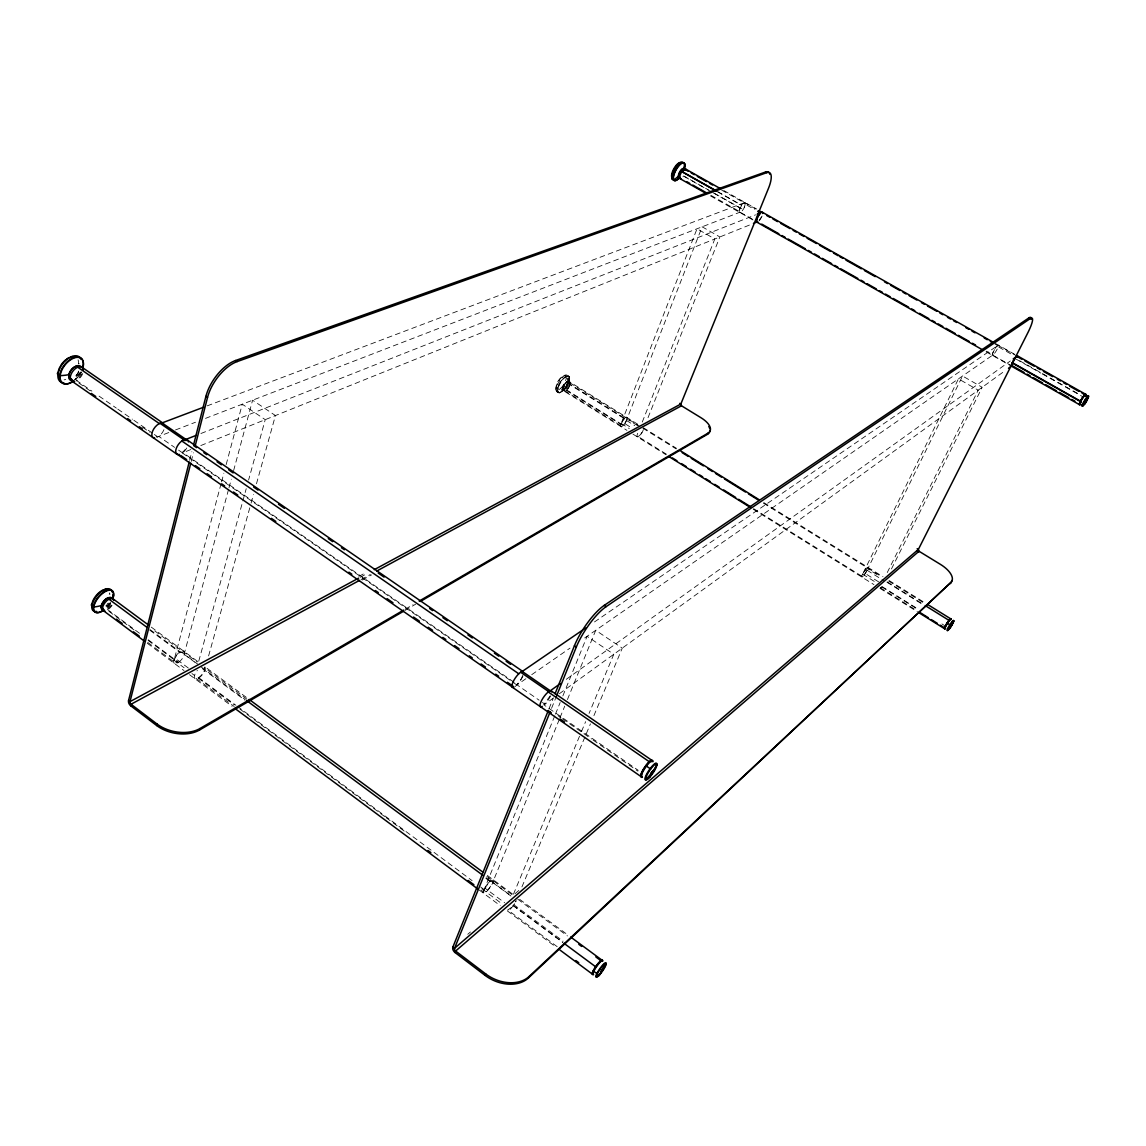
<?xml version="1.0" encoding="UTF-8"?>
<svg xmlns="http://www.w3.org/2000/svg" width="1146" height="1146" viewBox="0 0 1146 1146"><rect width="100%" height="100%" fill="white"/><g stroke="black" fill="none" stroke-linecap="round" stroke-linejoin="round"><path stroke-width="0.75" stroke-dasharray="5 3.75" d="M569.462 378.581L569.061 376.647M569.347 377.249L568.459 382.076M637.763 424.264L568.86 381.374C564.935 380.859 559.807 388.938 564.29 391.23L626.948 430.366M568.803 381.804L569.318 379.369L566.181 378.61M189.649 460.32L191.855 451.682M191.224 461.423L193.43 452.785M221.106 483.583L174.65 657.89L188.474 668.147M221.565 481.864L223.857 473.226M226.163 464.603L242.264 404.194L265.227 419.651L248.596 480.045M228.527 489.514L184.563 652.647L197.184 661.987M228.985 487.795L231.306 479.214M233.612 470.619L252.593 400.212L275.441 415.54L256.346 484.228M198.745 661.228L246.232 488.669M208.601 655.927L250.616 504.827M251.089 503.108L253.481 494.528M569.261 379.999L567.342 384.526M562.113 391.531L566.095 387.319L568.76 381.947M568.645 382.32L568.932 381.389M557.844 387.735L558.245 386.56M568.846 380.916L568.66 381.503A35.655 24.94 8.4 0 1 567.528 383.91M642.276 422.057L714.803 238.984L697.026 228.77L621.834 421.771L632.807 428.604M648.034 417.66L719.86 236.95L702.14 226.793L626.977 419.049L637.921 425.854M549.034 708.701L553.031 698.774M551.555 708.328L555.566 698.401M554.779 715.792L484.787 888.021L504.655 902.762M555.452 714.13L560.165 702.541M562.858 695.923L587.096 636.302L613.798 654.28L589.058 713.442M559.348 719.33L493.339 880.887L513.107 895.499M560.022 717.683L564.734 706.151M567.428 699.561L595.719 630.314L622.278 648.135L593.213 717.296M513.451 894.224L580.807 733.168M581.495 731.52L585.62 721.651M521.931 886.904L590.434 723.885M567.7 384.598L568.187 383.495M558.761 385.343L559.363 384.096M567.943 383.294L565.895 386.961M550.195 695.78L543.705 704.733L638.25 770.327M887.248 572.556L978.211 390.184L958.457 378.853L863.468 572.413L878.624 581.853M891.459 568.96L982.208 387.291L962.54 376.017L867.751 568.846L879.827 576.352M81.867 373.954L78.816 378.323L76.094 380.171L91.895 391.144M80.449 373.08L79.862 374.04M81.137 371.834L74.619 380.014A15.643 8.967 -52.4 0 0 80.994 372.106M761.417 216.952L759.096 220.447M560.136 392.562L566.654 385.758M560.065 382.85L560.824 381.632M714.603 193.416L742.952 209.417A4.942 1.633 -60.8 0 0 745.015 203.515A4.942 1.633 -60.8 0 0 741.62 205.392L739.671 209.489L739.972 211.766L711.05 195.407M111.678 605.102L107.395 609.443A6.675 3.194 -50.5 0 1 106.249 609.973M110.274 603.083L105.948 608.168A13.809 6.647 -50.5 0 0 110.489 602.753M682.987 176.785L683.646 175.94L708.472 189.95M562.657 388.079L563.861 389.425M556.054 387.248L555.738 389.626L556.87 391.717M511.617 907.346L507.75 909.938L557.429 946.854M480.69 887.004L486.405 891.259A7.263 1.805 -54.3 0 0 492.336 882.893A7.263 1.805 -54.3 0 0 490.144 881.575L486.248 886.159L483.913 892.204L481.048 890.07M624.441 418.677L621.877 422.172L621.146 425.911L564.462 390.514L566.568 389.941A4.713 1.719 -58.2 0 0 569.934 384.197A4.713 1.719 -58.2 0 0 567.642 383.323L624.441 418.677A4.77 1.576 -58.1 0 1 626.576 419.45A4.77 1.576 -58.1 0 1 623.152 425.252L566.568 389.941M76.324 378.782L75.507 379.541A15.371 8.81 -52.4 0 0 81.08 372.464M467.74 934.291L470.447 931.97M515.027 893.722L519.081 890.256M553.604 697.9L544.909 704.188L540.239 700.951M559.391 693.702L1005.586 370.344M566.253 679.334L1010.285 361.004M525.871 678.747L517.032 684.864L539.078 700.149M531.744 674.665L570.006 648.135M584.718 637.935L992.336 355.36M594.488 621.934L996.963 346.063L1013.522 355.403M568.33 383.208L570.336 383.867M405.283 609.156L413.004 604.658M404.853 610.489L415.654 604.2M361.047 579.547L370.416 574.461M362.165 580.048L371.548 574.948M358.87 576.381L365.101 573.029M360.173 577.298L366.405 573.917M148.221 639.755L178.217 662.03A6.776 2.951 -51.4 0 1 174.321 660.225A6.776 2.951 -51.4 0 1 179.951 652.504L183.475 652.131L152.232 629.054M560.852 392.347L559.205 392.791M190.838 449.547L182.543 452.885L178.561 450.12M200.794 445.55L750.157 224.774M200.922 433.503L755.558 214.846M168.791 432.543L158.778 436.397L174.593 447.37M175.467 429.965L195.493 422.244M205.506 418.376L739.557 212.368M207.139 405.885L743.253 203.129L754.77 209.618M246.992 699.261L204.174 667.43A6.804 2.879 -51.6 0 1 203.444 672.33A6.804 2.879 -51.6 0 1 198.587 677.558L195.407 677.83L234.199 706.495M559.878 392.749L557.085 391.875M558.446 392.72L557.386 390.729M568.975 376.447C562.385 375.329 557.558 385.572 557.486 391.474M723.799 190.537L756.618 209.002M995.315 343.399L1014.554 354.243M744.255 202.484L755.773 208.973M997.808 345.275L1016.917 356.048M721.722 190.164L744.599 203.057M994.929 344.044L997.994 345.763A5.2 0.96 -59.3 0 0 994.499 349.759A5.2 0.96 -59.3 0 0 992.68 354.716L986.462 351.192M1019.696 360.775L1041.127 372.851M1042.659 373.711L1079.747 394.625M1016.359 359.3L1040.855 373.095M1042.387 373.968L1082.598 396.645M717.554 191.583L741.534 205.105M717.654 191.869L741.62 205.392M711.666 191.984L683.761 176.226A5.587 2.034 -61.1 0 1 683.059 177.143M713.227 192.872L743.038 209.704M740.316 212.325L756.102 221.25M992.88 355.188L1010.557 365.187M710.491 195.909L756.704 222.066M986.076 351.822L1011.331 366.118M568.473 375.988C561.769 370.373 549.722 391.76 560.566 388.58A35.512 24.754 8.6 0 0 563.474 387.377M643.221 427.63L676.512 448.33M763.78 502.593L882.993 576.725M889.067 580.492L925.123 602.925M569.734 382.75L639.282 425.997M642.849 428.203L676.14 448.903M763.394 503.18L882.205 577.097M888.723 581.137L923.275 602.638M567.714 382.836L624.541 418.204M887.162 581.867L923.805 604.673M887.004 582.297L922.158 604.186M626.547 420.51L634.741 425.624M867.121 570.278L883.724 580.621M621.046 423.433L629.269 428.561M862.566 574.103L874.67 581.652M881.919 586.494L918.347 609.228M941.926 623.925L946.338 626.69M881.761 586.924L918.175 609.643M566.496 390.414L623.066 425.71M666.385 454.174L637.649 436.239A4.785 1.533 -58.1 0 0 640.17 434.878A4.785 1.533 -58.1 0 0 642.777 430.509M753.61 508.638L862.15 576.409A5.014 0.931 -57.9 0 0 865.502 572.885A5.014 0.931 -57.9 0 0 867.551 567.972L863.611 572.441L862.15 576.409M880.271 587.726L916.299 610.216M632.936 434.105L666.012 454.747M753.223 509.225L873.925 584.603M879.942 588.371L917.459 611.792M514.081 682.285L182.343 452.255A7.75 3.925 -53.4 0 0 186.612 447.112M182.386 452.999L511.044 680.939M512.506 681.956L516.889 685.007M99.072 396.129L116.319 408.091M117.78 409.108L132.42 419.264M133.881 420.281L152.919 433.489M154.381 434.492L157.317 436.526A7.707 4.011 -53.2 0 1 156.014 437.013M78.859 383.036L90.348 391.001M142.548 427.229L149.854 432.314M558.002 715.706L560.924 717.74M562.371 718.757L591.565 739.012M593.026 740.015L637.907 771.172M486.849 876.404L492.622 880.658M151.272 627.106L198.416 662.044M246.275 697.312L204.518 666.456A7.778 3.295 -51.6 0 1 202.427 674.607A7.778 3.295 -51.6 0 1 194.92 678.704A7.778 3.295 -51.6 0 1 197.37 670.353M487.337 875.429L512.663 894.138M519.611 899.295L567.886 934.964M517.763 899.223L567.442 935.938M180.624 651.487L197.914 664.279M490.588 880.715L510.443 895.398M184.348 654.481L194.662 662.116M201.18 666.972L245.215 699.533M486.105 877.693L490.416 880.873M492.823 882.621L511.259 896.258M149.94 629.526L180.065 651.816M202.427 668.72L245.029 700.235M485.832 878.38L490.144 881.575M149.825 630.214L179.951 652.504M513.723 904.624L563.144 941.153M513.193 905.555L562.758 942.298M512.95 905.469L562.543 942.241M107.395 609.443L142.519 635.514M198.587 677.558L235.918 705.277M237.351 706.337L472.109 880.644M133.982 629.942L107.294 610.13A7.621 3.653 -50.5 0 0 112.723 604.186M148.121 640.442L178.103 662.703M173.777 660.082L184.134 667.774M191.941 673.562L194.534 675.495M198.416 678.26L234.3 704.905M240.044 709.173L384.684 816.582M386.102 817.657L406.114 832.512M481.85 888.752L502.22 904.008M147.705 642.376L174.679 662.417M147.261 643.264L184.005 670.582M189.52 674.693L232.094 706.337M479.171 889.998L500.243 905.655M507.334 910.898L555.566 946.768M568.688 376.146A9.77 3.581 -58.2 0 1 563.044 390.457A9.77 3.581 -58.2 0 1 558.346 386.302A9.77 3.581 -58.2 0 1 568.688 376.146L569.175 376.776M550.481 696.123A9.598 2.722 -55.5 0 1 544.436 704.661M523.02 675.839A9.54 2.865 -55.4 0 1 514.74 686.769M516.173 900.971A8.337 1.963 -54.5 0 1 515.729 901.845M514.654 903.678A8.337 1.963 -54.5 0 1 514.038 904.609M513.379 905.541A8.337 1.963 -54.5 0 1 507.019 910.583M881.26 587.497A5.759 1.003 -57.8 0 1 880.916 587.841M81.266 372.364A8.638 4.928 -52.5 0 1 75.178 379.627M82.727 373.567A8.652 4.928 -52.5 0 1 75.98 381.045M79.446 372.708A7.564 4.326 -52.5 0 1 74.289 378.366M78.558 371.06A5.401 3.08 -52.5 0 1 73.043 377.177M78.071 359.815A13.451 7.736 -52.4 0 1 78.415 363.869A2.22 1.232 7.6 0 1 79.991 363.683M65.766 379.469A13.451 7.736 -52.4 0 1 64.119 379.813M78.745 371.906A15.614 8.967 -52.4 0 1 73.845 378.022M163.935 429.65A8.81 4.584 -53.2 0 1 157.174 437.385M762.047 216.093A5.673 1.819 -60.7 0 1 759.125 220.834M186.798 447.971A8.853 4.484 -53.4 0 1 182.013 453.257M643.35 429.578A5.472 1.748 -58.1 0 1 638.451 436.712A5.472 1.748 -58.1 0 1 638.107 432.429M522.605 675.639A8.351 2.507 -55.4 0 1 517.004 684.305M881.346 587.139A5.028 0.874 -57.8 0 1 880.859 587.569M110.646 604.515A7.621 3.653 -50.5 0 1 106.163 609.027M110.03 603.04A6.675 3.194 -50.5 0 1 105.804 607.724M108.999 602.911A4.77 2.292 -50.5 0 1 106.034 606.334M110.546 603.111A13.566 6.532 -50.5 0 1 106.019 608.426M109.371 592.897A11.861 5.73 -50.5 0 1 109.285 594.273A1.92 1.246 5.9 0 1 110.131 594.015M107.867 603.269A13.766 6.647 -50.5 0 1 107.251 604.057M106.621 604.83A13.766 6.647 -50.5 0 1 105.948 605.575M516.029 900.512A7.291 1.719 -54.5 0 1 515.442 901.787M742.193 210.807A5.658 1.862 -60.8 0 0 745.101 202.513A5.658 1.862 -60.8 0 0 739.557 208.916A5.658 1.862 -60.8 0 0 742.193 210.807M994.628 353.283A5.945 1.103 -59.3 0 0 998.367 345.132A5.945 1.103 -59.3 0 0 993.009 352.309A5.945 1.103 -59.3 0 0 994.628 353.283M486.678 891.459A8.294 2.063 -54.3 0 0 493.267 879.884A8.294 2.063 -54.3 0 0 484.83 887.935A8.294 2.063 -54.3 0 0 486.678 891.459M863.941 575.306A5.73 1.06 -57.9 0 0 867.937 567.37A5.73 1.06 -57.9 0 0 862.666 573.888A5.73 1.06 -57.9 0 0 863.941 575.306M178.876 662.159A7.75 3.381 -51.4 0 0 183.933 651.243A7.75 3.381 -51.4 0 0 174.393 658.406A7.75 3.381 -51.4 0 0 178.876 662.159M623.539 425.266A5.458 1.805 -58.1 0 0 626.747 417.373A5.458 1.805 -58.1 0 0 621.118 423.261A5.458 1.805 -58.1 0 0 623.539 425.266M565.365 388.594A4.713 1.719 -58.2 0 0 568.072 381.69A4.713 1.719 -58.2 0 0 563.073 386.632A4.713 1.719 -58.2 0 0 565.365 388.594M565.852 389.354A5.386 1.963 -58.2 0 0 568.975 381.46A5.386 1.963 -58.2 0 0 563.273 387.09A5.386 1.963 -58.2 0 0 565.852 389.354M566.969 389.969A5.386 1.963 -58.2 0 0 570.02 382.105A5.386 1.963 -58.2 0 0 564.305 387.821A5.386 1.963 -58.2 0 0 566.969 389.969M565.365 387.778A3.366 1.232 -58.2 0 0 567.356 382.836A3.366 1.232 -58.2 0 0 563.789 386.302A3.366 1.232 -58.2 0 0 565.365 387.778M563.374 390.414A9.598 3.51 -58.2 0 0 568.788 376.389A9.598 3.51 -58.2 0 0 558.618 386.546A9.598 3.51 -58.2 0 0 563.374 390.414M560.967 388.093A8.394 3.08 -58.2 0 0 565.651 375.845A8.394 3.08 -58.2 0 0 556.741 384.784A8.394 3.08 -58.2 0 0 560.967 388.093M561.855 389.712A9.741 3.581 -58.2 0 0 567.485 375.415A9.741 3.581 -58.2 0 0 557.157 385.543A9.741 3.581 -58.2 0 0 561.855 389.712"/><path stroke-width="1.5" d="M601.965 971.063L601.951 970.29M1082.01 393.135L1085.104 394.869L1084.818 396M652.06 772.905L652.131 771.716L652.217 772.691M1079.389 403.793L1082.512 405.512M593.399 971.12L597.353 973.842M651.902 773.092L652.189 771.659M1079.546 403.535L1080.721 400.699M601.894 971.149L602.309 969.86L601.593 971.479M951.424 625.358L950.922 626.461M403.306 611.391L199.49 730.031A30.398 19.525 11.8 0 1 156.673 725.533L130.658 705.75A3.997 2.579 60.9 0 1 128.553 700.564L189.205 462.053M193.602 444.777L205.908 396.373A32.819 16.631 -54.9 0 1 235.575 360.503L765.557 172A21.817 7.12 -61 0 1 769.854 174.307M190.795 463.156L129.985 701.653A2.006 1.289 60.9 0 0 131.045 704.246L157.074 724.043A30.412 19.525 11.8 0 0 199.905 728.555L403.736 610.059M195.192 445.866L207.526 397.476A32.833 16.617 -54.9 0 1 237.193 361.577L766.746 172.659A21.831 7.105 -60.9 0 1 768.493 188.288L680.853 404.022L681.483 405.784L700.965 417.717A20.198 9.168 22.3 0 1 707.942 433.202L707.469 434.305L420.281 601.492M130.658 705.75L131.045 704.246L359.486 580.392M951.581 625.344L950.679 626.69L951.395 625.401M156.673 725.533L157.074 724.043M199.49 730.031L199.905 728.555M651.845 773.149L652.432 771.387L651.702 773.306M1084.947 395.656L1085.104 394.869M602.266 969.917L601.392 971.665M555.036 693.803L574.404 645.8A35.54 10.085 -56.3 0 1 604.243 605.375L1028.779 317.972L1030.096 318.703A22.992 4.054 -59.4 0 1 1027.79 332.856L918.361 549.421L918.992 551.24L940.436 564.376A21.502 9.97 26.8 0 1 950.836 582.512L528.306 978.068A32.016 23.035 24.2 0 1 485.116 975.404L455.019 952.512A4.34 2.951 52.4 0 1 452.885 947.04L548.361 710.348M550.209 711.637L454.547 948.301A2.177 1.475 52.4 0 0 455.621 951.037L485.732 973.942A32.031 23.02 24.2 0 0 528.936 976.621L950.836 582.512M556.24 696.739L576.295 647.089A35.555 10.042 -56.3 0 1 606.148 606.635L1030.096 318.703M455.019 952.512L455.621 951.037L918.992 551.24L918.433 552.343M1085.606 402.088L1086.523 400.685L1085.763 402.103M945.235 626.518L944.82 628.022L940.307 625.2M485.116 975.404L485.732 973.942M651.659 773.349L652.747 771.143M528.306 978.068L528.936 976.621M945.292 626.447L944.891 627.994A7.406 7.291 8.1 0 0 944.619 628.653M1086.437 400.728L1086.079 401.458A24.868 11.073 33.2 0 1 1084.861 403.822M602.467 969.717L601.235 971.522M678.461 176.771L679.75 178.26M671.771 177.172C670.797 180.065 675.323 180.108 676.384 177.902A36.457 32.46 -25.6 0 0 679.249 175.667M945.794 625.43L948.315 621.433M945.665 625.644L948.157 621.605M1081.48 399.338L1082.612 397.547M651.3 773.564L652.905 771.143L651.215 773.335M1086.523 400.814L1085.677 401.931M111.95 598.441L113.569 595.848L112.709 594.989M951.467 625.63L950.679 626.604L951.524 625.487M602.696 969.688L601.249 971.479L602.581 970.075M1081.294 402.131L1080.735 402.862M1086.451 400.985L1085.735 401.802M82.025 367.494L83.243 365.359M602.638 969.917L601.378 971.178M651.229 773.264L652.805 771.673M947.627 630.501A24.166 23.837 -0.2 0 0 951.08 625.931L950.979 626.246M602.552 970.118L601.478 970.991M651.329 773.02L652.762 771.788M602.467 970.304L601.593 970.805M101.235 605.962L102.538 607.838M1008.494 368.238L1011.388 366.147L1079.217 404.524M560.451 683.503L550.295 690.78L522.261 671.441L585.649 627.994M1013.179 358.927L1016.087 356.85M68.832 375.043L70.307 376.991M419.178 601.077L707.942 433.202M652.633 772.032L651.544 772.59M376.705 571.052L681.483 405.784M358.612 578.128L129.985 701.653L128.553 700.564M374.269 569.677L680.853 404.022L679.779 403.363M1085.52 395.041L1087.196 395.728M753.466 223.441L756.79 222.109L982.967 350.06M951.137 625.96L950.951 626.045A24.166 23.837 -0.4 0 0 953.787 620.888M195.923 435.466L185.924 439.405L162.044 422.931L203.802 407.145M757.22 214.187L760.557 212.87L757.664 211.236M682.285 162.918L684.692 163.892L684.148 166.915A36.471 32.532 -26 0 1 683.403 169.379M651.673 772.375L652.418 772.39M646.015 765.815L650.67 769.052M947.212 623.138L950.177 624.985M765.557 172L766.746 172.659M685.666 169.064L720.748 188.818M762.319 212.211L993.783 342.539M1017.433 355.862L1085.405 394.138M685.953 169.479L683.89 169.078A4.885 1.776 -61.2 0 0 679.377 172.516A4.885 1.776 -61.2 0 0 679.879 177.071M758.652 210.592L761.546 212.225M685.107 169.536L688.159 171.255M691.21 172.974L694.261 174.693M697.312 176.412L706.466 181.569M709.517 183.288L712.568 185.007M766.645 215.448L769.754 217.21M772.862 218.958L777.532 221.593M780.641 223.341L789.981 228.598M793.089 230.346L796.198 232.108M799.321 233.856L803.976 236.491M807.099 238.239L816.425 243.496M819.548 245.244L830.435 251.389M833.543 253.137L838.213 255.773M839.76 256.632L842.84 258.38M845.92 260.113L861.334 268.794M864.428 270.528L875.215 276.616M884.468 281.816L887.548 283.563M890.628 285.297L899.882 290.511M902.976 292.244L906.056 293.978M909.136 295.711L916.843 300.066M921.441 302.644L924.507 304.378M927.558 306.097L936.755 311.268M939.806 313.001L942.872 314.72M947.47 317.313L950.535 319.032M953.587 320.751L956.652 322.484M965.834 327.656L968.9 329.375M971.966 331.108L975.031 332.827M984.213 337.998L987.279 339.732M990.33 341.451L993.396 343.184M1018.708 357.466L1021.788 359.214M1024.882 360.947L1034.136 366.176M1037.23 367.909L1040.324 369.642M1043.404 371.39L1052.673 376.604M1057.3 379.211L1060.394 380.959M1063.488 382.692L1066.568 384.44M1069.662 386.173L1078.916 391.388M681.942 171.499L716.049 190.737M716.15 191.024L682.056 171.8A4.885 1.776 -61.1 0 1 682.73 170.94M1012.176 362.981L1080.205 401.415M686.698 181.641L689.734 183.36M692.786 185.079L706.48 192.829M761.761 224.115L778.85 233.77M781.944 235.532L785.053 237.279M788.162 239.041L805.251 248.696M808.36 250.458L811.454 252.22M814.562 253.968L819.218 256.604M822.327 258.366L831.652 263.637M834.746 265.385L837.812 267.118M840.892 268.866L857.824 278.435M860.904 280.183L863.984 281.916M867.064 283.664L876.289 288.892M879.369 290.626L882.449 292.373M885.529 294.107L890.141 296.714M893.221 298.461L908.62 307.171M911.686 308.904L914.809 310.666M919.479 313.316L928.819 318.602M931.942 320.364L935.05 322.126M938.173 323.888L942.843 326.524M945.966 328.286L955.306 333.572M958.414 335.334L969.315 341.494M972.438 343.256L975.547 345.018M1011.674 365.416L1024.008 372.393M1027.088 374.14L1030.182 375.888M1033.262 377.621L1042.516 382.864M1045.596 384.598L1056.397 390.714M1059.477 392.448L1068.731 397.691M1071.811 399.424L1074.891 401.172M680.036 178.676L705.922 193.316M917.172 548.69L918.361 549.421L454.547 948.301L452.885 947.04M679.535 450.206L759.282 499.799M928.131 604.787L950.664 618.797M682.185 452.67L688.245 456.437M691.267 458.314L703.372 465.849M707.913 468.671L712.454 471.493M715.476 473.384L721.479 477.108M724.473 478.971L745.43 492.006M748.424 493.869L758.91 500.387M925.28 605.604L948.974 620.344M672.43 457.956L676.957 460.778M681.498 463.614L686.039 466.451M690.565 469.273L695.106 472.109M699.633 474.945L702.67 476.836M705.692 478.713L710.219 481.549M714.717 484.357L719.201 487.15M723.685 489.958L735.66 497.421M738.64 499.298L750.616 506.761M919.307 612.079L928.303 617.708M931.311 619.585L937.313 623.324M669.035 456.638L750.229 507.363M918.949 612.738L944.462 628.667M235.575 360.503L237.193 361.577M604.243 605.375L606.148 606.635M205.908 396.373L207.526 397.476M574.404 645.8L576.295 647.089M551.04 690.78L651.773 760.271M81.538 366.949L163.061 423.175M187.887 440.422L522.103 670.983M378.194 573.057L384.068 577.126M429.664 608.555L432.615 610.589M442.9 617.68L447.312 620.717M467.912 634.927L472.324 637.964M494.384 653.177L498.797 656.214M506.145 661.285L510.557 664.322M193.631 445.608L196.553 447.628M203.873 452.684L206.796 454.704M217.052 461.781L221.436 464.818M228.756 469.874L233.154 472.911M253.638 487.064L258.022 490.101M278.521 504.254L284.38 508.294M328.286 538.62L332.669 541.657M341.451 547.731L344.387 549.751M159.996 423.289L183.904 439.806M520.613 672.229L548.69 691.611M548.232 691.955L649.223 761.689M77.684 367.193L159.337 423.576M181.813 440.981L518.766 673.791M180.81 455.492L186.655 459.546M195.422 465.634L199.805 468.671M207.125 473.742L211.509 476.793M221.737 483.884L224.659 485.918M233.426 492.006L237.809 495.043M271.43 518.364L275.814 521.416M91.394 393.436L95.748 396.459M127.722 418.662L130.615 420.682M139.339 426.742L142.247 428.747M548.404 710.807L551.326 712.841M560.065 718.914L564.448 721.951M176.298 453.601L512.076 686.869M72.112 381.317L176.828 454.131M512.377 687.242L540.353 706.681M540.583 706.796L641.13 776.659M348.928 572.155L351.865 574.203M375.358 590.519L378.295 592.554M387.09 598.67L392.963 602.753M413.52 617.035L419.393 621.118M428.189 627.234L432.601 630.3M442.872 637.434L445.808 639.482M454.618 645.599L459.016 648.65M469.287 655.799L472.224 657.833M481.034 663.949L485.431 667.015M495.717 674.149L498.653 676.197M507.449 682.314L513.322 686.397M1086.164 401.515L1086.079 401.458A24.897 11.102 33.2 0 0 1086.394 398.564M112.938 598.771L148.436 625M249.155 699.432L483.053 872.264M570.722 937.07L601.965 960.147M578.802 944.333L581.638 946.438M595.834 956.924L600.089 960.076M246.634 700.578L483.225 875.558M108.899 599.172L147.06 627.406M563.99 943.301L595.619 966.751M116.477 619.169L122.149 623.381M133.509 631.833L139.196 636.044M575.879 960.563L578.73 962.683M103.255 610.56L144.41 641.158M234.944 708.457L477.739 888.938M559.835 949.934L592.468 974.186M427.988 850.447L430.867 852.595M468.141 880.429L473.885 884.712M652.26 772.619L652.031 771.86M680.151 178.031A5.587 2.034 -61.1 0 1 678.747 175.18A5.587 2.034 -61.1 0 1 682.558 168.92A5.587 2.034 -61.1 0 1 684.936 170.195M681.168 178.704A5.587 2.034 -61.1 0 1 681.197 172.674A5.587 2.034 -61.1 0 1 686.067 170.124M679.478 173.619A3.495 1.275 -61.2 0 1 680.151 172.158M680.724 171.27A3.495 1.275 -61.2 0 1 681.34 170.553M681.813 170.138A3.495 1.275 -61.2 0 1 682.214 169.894M679.564 177.63A9.942 3.624 -61.2 0 1 673.461 177.344A9.942 3.624 -61.2 0 1 680.796 163.993A9.942 3.624 -61.2 0 1 684.32 168.963M672.086 177.687A8.695 3.194 -61.2 0 1 673.619 169.121A8.695 3.194 -61.2 0 1 680.108 162.56M674.292 179.836A10.085 3.696 -61.2 0 1 674.464 169.121A10.085 3.696 -61.2 0 1 683.388 163.377M678.719 178.26A10.113 3.696 -61.2 0 1 673.103 177.53A10.113 3.696 -61.2 0 1 679.607 164.58A10.113 3.696 -61.2 0 1 684.721 166.299M684.635 166.843A10.113 3.696 -61.2 0 1 684.019 169.25M684.635 169.522A4.885 1.776 -61.1 0 1 685.637 170.31M683.403 170.238A4.885 1.776 -61.1 0 1 684.062 169.766M542.273 706.366A9.598 2.722 -55.5 0 1 543.118 697.914A9.598 2.722 -55.5 0 1 551.67 691.969M513.752 687.271A9.54 2.865 -55.4 0 1 514.139 679.85A9.54 2.865 -55.4 0 1 522.92 671.427M1011.717 366.09A5.974 1.031 -59.2 0 1 1014.081 359.572A5.974 1.031 -59.2 0 1 1017.404 357.18M1028.779 317.972A22.992 4.068 -59.4 0 1 1031.257 319.261M917.602 551.627A2.808 2.435 46.5 0 1 917.087 550.682M951.782 580.506A21.488 9.985 26.8 0 1 950.263 583.629M70.465 378.868A7.564 4.326 -52.5 0 1 70.15 378.696M69.376 377.951A7.564 4.326 -52.5 0 1 71.081 369.943A7.564 4.326 -52.5 0 1 78.386 366.161M72.857 380.486A8.638 4.928 -52.5 0 1 70.708 371.003A8.638 4.928 -52.5 0 1 81.438 367.336M74.562 381.503A8.652 4.928 -52.5 0 1 70.379 376.461A8.652 4.928 -52.5 0 1 77.169 367.436A8.652 4.928 -52.5 0 1 83.343 369.829M69.161 374.599A58.962 32.059 7.1 0 1 65.107 375.258L59.979 375.745L57.959 374.413A2.249 1.261 7.1 0 1 57.73 372.88M73.831 380.916A15.371 8.81 -52.4 0 1 60.093 377.22A15.371 8.81 -52.4 0 1 73.845 358.082A15.371 8.81 -52.4 0 1 82.741 368.525M59.162 377.951A13.451 7.736 -52.4 0 1 58.79 377.363M58.245 371.719A13.451 7.736 -52.4 0 1 60.022 366.806M60.566 365.818A13.451 7.736 -52.4 0 1 63.274 362.136M64.061 361.305A13.451 7.736 -52.4 0 1 65.709 359.815M66.554 359.156A13.451 7.736 -52.4 0 1 69.175 357.595M70.894 356.936A13.451 7.736 -52.4 0 1 72.527 356.607M63.832 382.778A15.614 8.967 -52.4 0 1 61.64 365.173A15.614 8.967 -52.4 0 1 80.435 358.139M80.793 358.727A15.614 8.967 -52.4 0 1 81.08 359.371M68.731 383.437A15.643 8.967 -52.4 0 1 59.979 373.711A15.643 8.967 -52.4 0 1 75.063 357.151A15.643 8.967 -52.4 0 1 82.627 368.195M73.029 381.231A15.643 8.967 -52.4 0 1 69.577 383.122M154.538 438.059A8.81 4.584 -53.2 0 1 153.707 429.019A8.81 4.584 -53.2 0 1 163.506 423.433M72.499 380.314A7.564 4.312 -52.5 0 1 71.238 378.624M757.105 221.479A4.956 1.59 -60.7 0 1 757.234 218.313A4.956 1.59 -60.7 0 1 759.984 213.829M757.893 221.88A5.673 1.819 -60.7 0 1 756.561 219.531A5.673 1.819 -60.7 0 1 760.242 213.156A5.673 1.819 -60.7 0 1 762.72 213.5M179.478 454.446A8.853 4.484 -53.4 0 1 178.289 444.591A8.853 4.484 -53.4 0 1 188.431 441.941M709.976 430.208A20.198 9.182 22.3 0 1 707.469 434.305M708.815 426.513A20.198 9.182 22.3 0 1 709.675 428.432M1015.585 357.71A5.214 0.902 -59.2 0 1 1017.19 356.965M1014.941 358.555A5.214 0.902 -59.2 0 0 1012.462 362.738L1080.477 401.157L1083.013 396.946A7.65 3.409 32.7 0 1 1083.214 396.76M1080.148 404.008A5.959 0.802 -58.8 0 1 1080.162 401.931A5.959 0.802 -58.8 0 1 1084.488 395.112L1083.643 396.086L1084.46 395.169A5.959 0.802 -58.8 0 1 1085.004 396.373M1084.56 403.55A6.203 0.831 -58.8 0 1 1082.741 403.836A6.203 0.831 -58.8 0 1 1088.313 395.671A6.203 0.831 -58.8 0 1 1084.789 403.206M1080.119 404.638A6.231 0.831 -58.8 0 1 1080.477 402.002A6.231 0.831 -58.8 0 1 1084.832 395.169A6.231 0.831 -58.8 0 1 1085.606 396.015M184.305 440.494A7.75 3.925 -53.4 0 1 186.311 440.551M944.691 628.624A5.83 0.788 -57.8 0 1 947.241 622.794A5.83 0.788 -57.8 0 1 950.65 619.47M944.992 628.567A5.744 0.774 -57.8 0 1 947.14 623.266A5.744 0.774 -57.8 0 1 950.793 619.442M950.406 619.37A7.42 7.291 6.8 0 1 950.793 618.998M948.2 629.77A5.974 0.788 -57.8 0 1 947.885 628.194A5.974 0.788 -57.8 0 1 952.441 621.232A5.974 0.788 -57.8 0 1 952.856 622.65M952.698 622.966A5.974 0.788 -57.8 0 1 951.753 624.699M951.538 625.057A5.974 0.788 -57.8 0 1 949.432 628.223M949.217 628.524A5.974 0.788 -57.8 0 1 948.387 629.555M945.679 628.524A6.002 0.802 -57.8 0 1 947.04 624.04A6.002 0.802 -57.8 0 1 951.223 619.47M110.575 598.284A6.675 3.194 -50.5 0 1 110.833 598.771M102.567 608.669A6.675 3.194 -50.5 0 1 101.493 607.91M101.364 607.652A6.675 3.194 -50.5 0 1 105.819 599.029M106.22 598.756A6.675 3.194 -50.5 0 1 108.125 597.811M103.856 609.959A7.621 3.653 -50.5 0 1 103.512 601.879A7.621 3.653 -50.5 0 1 112.251 598.842M104.959 610.976A7.621 3.653 -50.5 0 1 105.246 602.352A7.621 3.653 -50.5 0 1 113.669 600.361M102.624 605.16A50.768 32.403 5.3 0 1 98.026 606.363L93.628 607.079L91.852 605.847A1.934 1.261 5.3 0 1 91.952 604.071M103.813 610.202A13.566 6.532 -50.5 0 1 93.771 607.308A13.566 6.532 -50.5 0 1 106.091 591.15A13.566 6.532 -50.5 0 1 113.01 598.14M92.224 607.165A11.861 5.73 -50.5 0 1 94.645 597.596A11.861 5.73 -50.5 0 1 103.684 589.746M104.372 589.531A11.861 5.73 -50.5 0 1 107.753 589.703M96.722 611.448A13.766 6.647 -50.5 0 1 95.677 597.338A13.766 6.647 -50.5 0 1 111.635 590.777M111.821 591.293A13.766 6.647 -50.5 0 1 111.964 591.837M103.111 610.417A13.809 6.647 -50.5 0 1 93.327 606.95A13.809 6.647 -50.5 0 1 105.933 590.706A13.809 6.647 -50.5 0 1 112.895 597.811M103.197 603.469A4.77 2.292 -50.5 0 1 103.627 602.71M103.699 609.672A6.675 3.194 -50.5 0 1 103.298 608.97M641.774 776.558A9.798 2.177 -56 0 1 644.811 766.989A9.798 2.177 -56 0 1 652.203 761.331M650.384 761.503A8.452 1.877 -56 0 1 651.272 761.546M641.545 775.255A8.452 1.877 -56 0 1 641.918 772.891M642.949 770.628A8.452 1.877 -56 0 1 644.195 768.465M644.969 767.29A8.452 1.877 -56 0 1 646.817 764.812M645.771 779.466A39.981 38.362 -19.6 0 0 651.974 772.289A39.967 38.319 -19.1 0 0 657.016 764.31M641.015 776.214A12.262 11.875 -16.4 0 1 641.502 775.126M642.29 776.487A9.655 2.134 -56 0 1 644.854 767.462A9.655 2.134 -56 0 1 652.332 761.56M651.63 761.603A12.234 11.832 -14.2 0 1 652.303 761.016M647.777 778.592A10.042 2.206 -56 0 1 645.656 776.257A10.042 2.206 -56 0 1 653.507 764.711A10.042 2.206 -56 0 1 656.157 766.259M655.741 767.276A10.042 2.206 -56 0 1 654.925 768.952M654.595 769.539A10.042 2.206 -56 0 1 652.733 772.576M652.332 773.178A10.042 2.206 -56 0 1 649.352 776.988M648.937 777.432A10.042 2.206 -56 0 1 648.149 778.234M642.376 777.275A10.099 2.235 -56 0 1 645.442 767.448A10.099 2.235 -56 0 1 653.062 761.632M592.94 974.1A8.495 1.547 -55.2 0 1 596.149 965.978A8.495 1.547 -55.2 0 1 602.18 961.036M592.897 972.596A7.32 1.347 -55.2 0 1 593.886 970.046M596.722 965.548A7.32 1.347 -55.2 0 1 598.914 962.869M600.218 961.623A7.32 1.347 -55.2 0 0 599.773 962.01A10.629 8.079 51.7 0 1 600.332 961.408M604.314 964.388A34.595 26.243 52.8 0 1 601.879 970.619A34.581 26.2 52.8 0 1 598.484 976.106M592.998 974.215A8.366 1.533 -55.2 0 1 596.264 966.264A8.366 1.533 -55.2 0 1 602.338 960.907M601.951 971.149A8.71 1.576 -55.2 0 1 595.777 976.535A8.71 1.576 -55.2 0 1 602.209 965.605A8.71 1.576 -55.2 0 1 605.432 965.261M605.231 965.677A8.71 1.576 -55.2 0 1 604.544 967.038M603.971 968.026A8.71 1.576 -55.2 0 1 602.309 970.633M593.614 974.63A8.753 1.604 -55.2 0 1 596.221 967.081A8.753 1.604 -55.2 0 1 602.954 960.907M1084.546 404.108A5.916 0.788 -58.8 0 0 1088.628 396.101A5.916 0.788 -58.8 0 0 1083.471 403.263A5.916 0.788 -58.8 0 0 1084.546 404.108M949.518 628.638A5.701 0.759 -57.8 0 0 953.716 620.86A5.701 0.759 -57.8 0 0 948.702 627.464A5.701 0.759 -57.8 0 0 949.518 628.638M649.796 777.16A9.598 2.106 -56 0 0 656.744 763.938A9.598 2.106 -56 0 0 647.318 774.338A9.598 2.106 -56 0 0 649.796 777.16M599.659 974.73A8.323 1.504 -55.2 0 0 606.119 963.442A8.323 1.504 -55.2 0 0 598.112 972.424A8.323 1.504 -55.2 0 0 599.659 974.73"/></g></svg>
